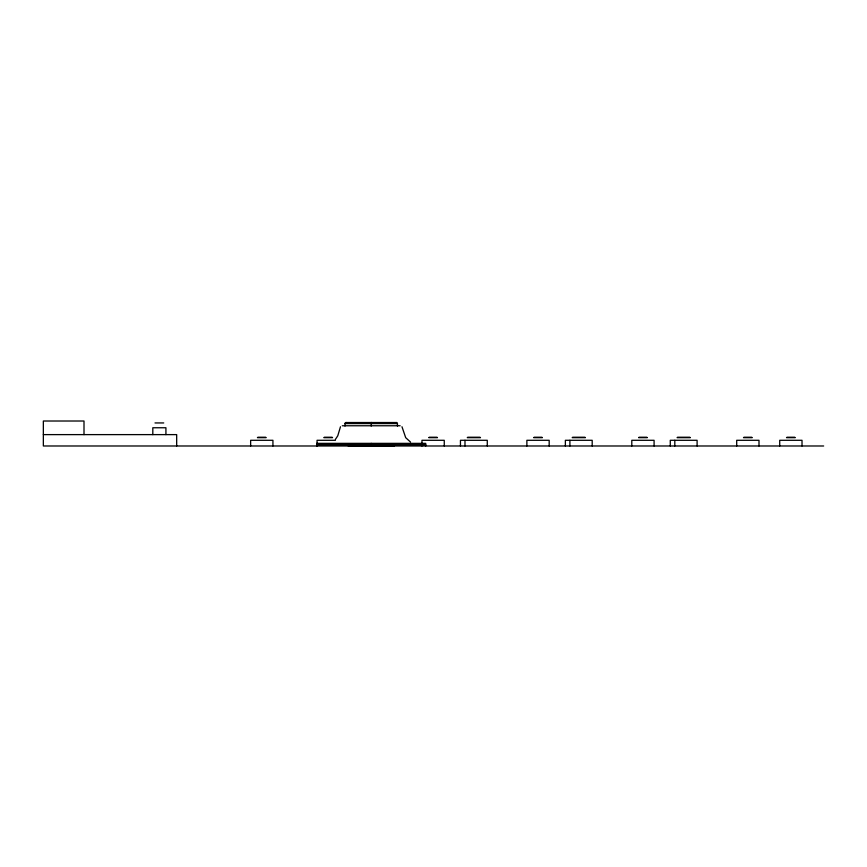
<?xml version="1.0" encoding="UTF-8"?>
<svg xmlns="http://www.w3.org/2000/svg" width="867" height="867" viewBox="0 0 867 867"><rect width="100%" height="100%" fill="white"/><g stroke="black" fill="none" stroke-linecap="round" stroke-linejoin="round"><path stroke-width="1.3" d="M397.444 426.065L397.444 423.573A1.095 1.095 0 0 0 396.035 422.532L346.41 422.532A1.095 1.095 0 0 0 344.99 423.573L344.99 426.065M371.217 423.226L371.217 422.489L371.217 426.065M340.482 426.748L337.772 435.808L335.41 439.396M155.009 422.944L163.722 422.944M344.99 423.573L397.444 423.573M342.302 425.762L400.142 425.762M43.35 434.616L176.673 434.616L176.673 445.985M257.867 437.239L265.703 437.239M324.291 437.239L332.126 437.239M429.198 437.239L437.033 437.239M467.692 437.239L480.047 437.239M534.115 437.239L541.94 437.239M572.599 437.239L584.965 437.239M639.022 437.239L646.858 437.239M677.506 437.239L689.872 437.239M743.929 437.239L751.765 437.239M786.954 437.239L794.779 437.239M257.423 437.672L266.136 437.672M323.857 437.672L332.56 437.672M428.764 437.672L437.467 437.672M467.248 437.672L480.491 437.672M533.671 437.672L542.384 437.672M572.166 437.672L585.398 437.672M638.589 437.672L647.291 437.672M677.073 437.672L690.305 437.672M743.496 437.672L752.209 437.672M786.51 437.672L795.223 437.672M335.421 440.295L317.062 440.295L317.062 445.985M316.726 444.673L425.719 444.673M823.65 445.985L43.35 445.985L43.35 421.015L84.001 421.015L84.001 434.616M410.546 442.094L405.691 437.672L401.974 426.748M802.018 445.985L802.018 440.295L779.715 440.295L779.715 445.985M758.993 445.985L758.993 440.295L736.701 440.295L736.701 445.985M697.101 445.985L697.101 440.295L670.278 440.295L670.278 445.985M674.808 440.295L674.808 445.985M654.086 445.985L654.086 440.295L631.794 440.295L631.794 445.985M592.194 445.985L592.194 440.295L565.371 440.295L565.371 445.985M569.901 440.295L569.901 445.985M549.179 445.985L549.179 440.295L526.876 440.295L526.876 445.985M487.276 445.985L487.276 440.295L460.453 440.295L460.453 445.985M464.983 440.295L464.983 445.985M444.262 445.985L444.262 440.295L421.969 440.295L421.969 445.985M425.719 445.985L425.719 443.362L316.726 443.362L316.726 445.985M371.217 443.362L371.217 445.985M272.932 445.985L272.932 440.295L250.639 440.295L250.639 445.985M165.922 434.616L165.922 427.756L152.809 427.756L152.809 434.616M347.916 422.988A83.362 83.362 0 0 1 346.41 422.532M347.992 445.638L394.452 445.714L347.992 445.638"/></g></svg>
